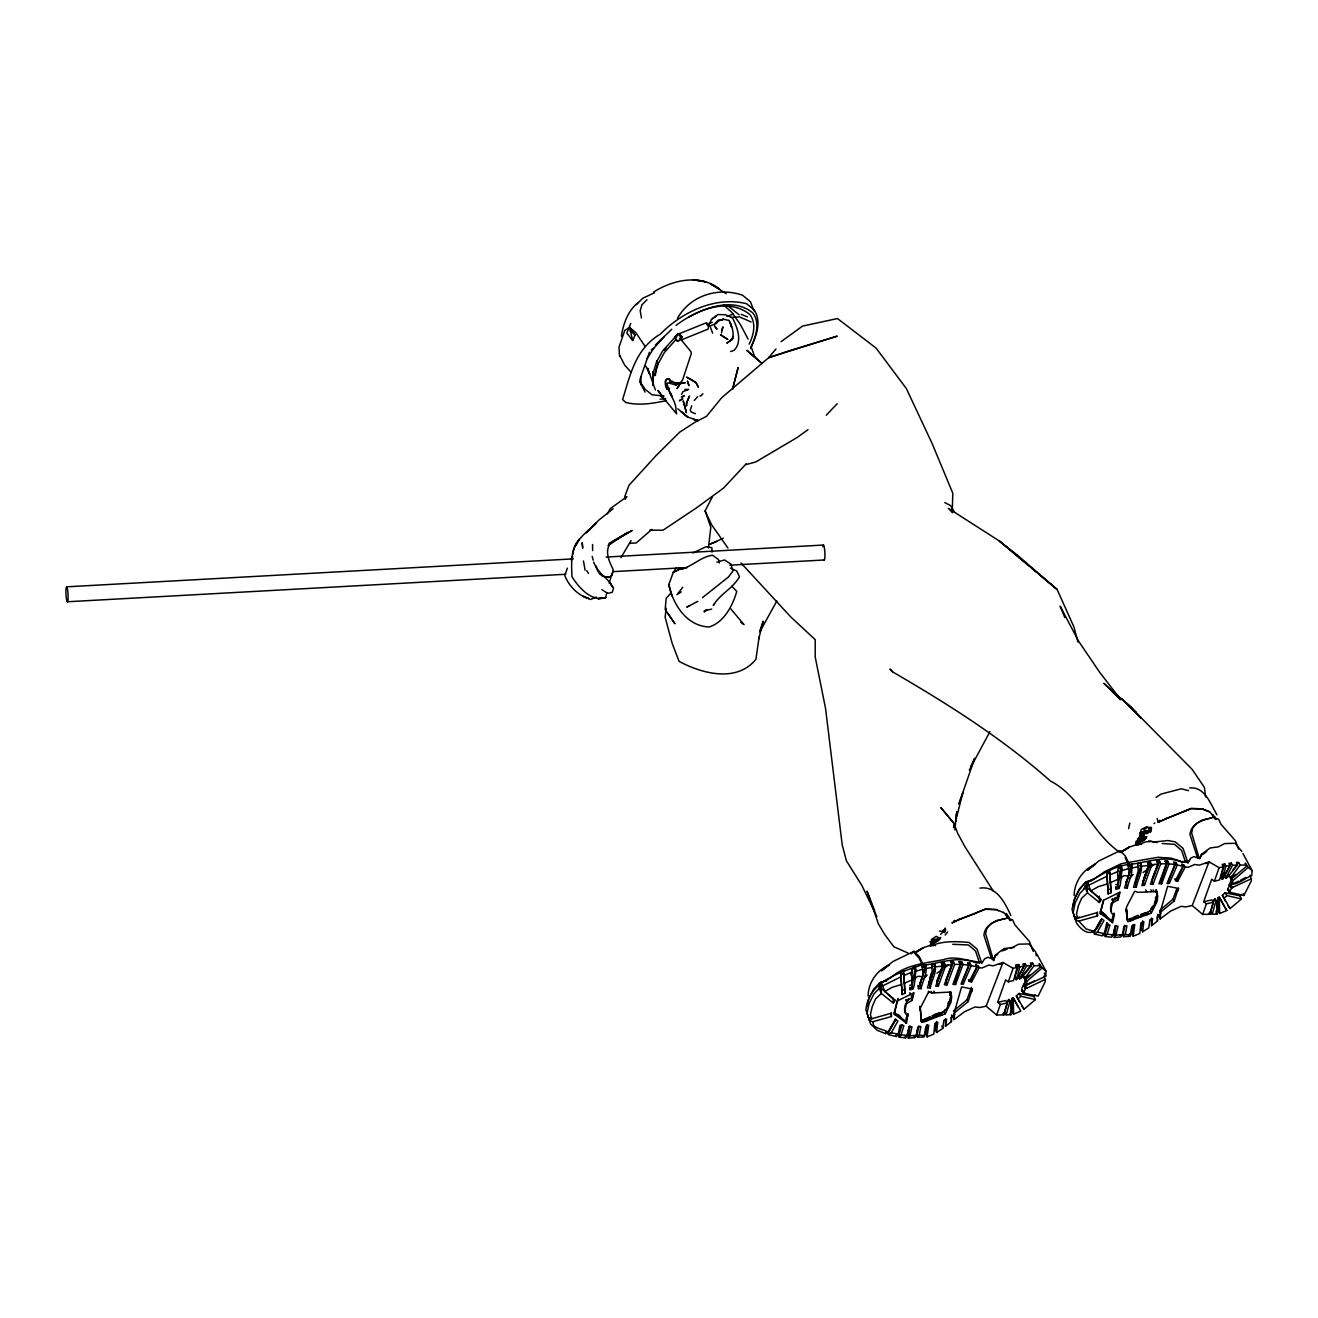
<?xml version="1.0" encoding="UTF-8"?>
<svg xmlns="http://www.w3.org/2000/svg" width="1318" height="1318" viewBox="0 0 1318 1318"><rect width="100%" height="100%" fill="white"/><g stroke="black" fill="none" stroke-linecap="round" stroke-linejoin="round"><path stroke-width="1.5" d="M1039.358 963.82L1042.126 968.022L1026.706 981.399L1026.623 985.007L1024.827 982.421L1025.074 978.895L1026.491 977.709M1009.077 999.374L1010.708 1003.723L1010.922 1014.728L1006.161 1014.827L1004.382 1012.652A41.797 20.215 20.7 0 0 1003.673 1012.685M1215.13 898.744L1216.596 901.364L1216.975 914.082L1212.214 914.198L1210.336 912.023A41.797 20.215 20.7 0 0 1209.743 912.056M1013.608 1014.135L1013.311 1001.12L1011.73 998.517L1013.18 997.775L1020.824 1011.104L1013.608 1014.135L1012.24 1012.504L1011.73 998.517M1219.661 913.506L1219.364 900.474L1217.783 897.887L1219.249 897.146L1226.877 910.474L1219.661 913.506L1218.293 911.858L1217.783 897.887M1025.239 963.722L1018.27 976.638L1019.539 978.846L1026.508 965.88L1025.239 963.722L1022.85 963.985L1024.053 966.094L1016.771 979.62L1019.704 966.852L1018.682 964.529L1016.112 965.056L1017.166 967.428L1013.542 980.526L1008.319 981.877L1005.65 979.851L997.644 1002.323L1005.832 1000.56L1007.166 1002.949L1003.954 1014.876L996.639 1015.041L986.177 1006.178L979.653 1007.529L975.106 1006.968L964.595 1011.713L954.084 1019.572L953.985 1013.476M950.377 996.21L950.294 992.009L951.744 996.556L951.003 1002.174L945.253 1013.756L924.692 1021.631L921.694 1022.356L920.771 1019.671M900.425 1018.583L894.23 1014.152L897.822 999.06L894.362 1012.422L906.059 1021.681L907.937 1014.053L906.438 1023.312L900.425 1018.583L900.458 1016.458L897.887 1014.481M908.333 1015.684C903.39 1014.399 904.247 1007.627 905.598 1003.871M904.692 1011.367L906.982 1001.153L910.689 998.369M907.459 1013.839L906.405 1019.226M1106.477 917.954L1106.51 915.812L1104.352 914.115L1104.599 916.372L1112.491 922.682L1114.385 915.054L1113.99 913.407L1112.112 921.035L1100.415 911.776L1103.38 900.326M1114.385 915.054C1109.443 913.769 1110.3 906.998 1111.651 903.242M1110.745 910.722L1113.035 900.524L1118.191 897.64M868.447 1017.298L870.588 1023.954L877.178 1030.264L885.581 1033.625L885.614 1032.093M1235.74 874.394L1231.127 878.266L1229.809 885.185L1231.572 888.002L1229.463 892.22L1243.895 895.482L1251.392 880.704L1250.156 875.168M995.469 954.957L993.541 960.492L995.469 954.957L1004.003 948.63L1012.389 947.477L1018.616 944.199L1029.012 943.935L1035.783 952.074L1036.212 955.781M952.288 510.396L952.815 493.261L932.073 443.375L906.323 388.513L876.124 348.15L837.507 318.544L802.514 326.106L781.047 341.692M950.047 995.436L950.08 993.673M1149.23 827.984L1149.724 829.351L1147.368 831.938M707.964 325.974L707.058 324.607M1138.34 839.978L1138.208 842.746L1143.299 832.729L1144.419 833.437L1139.345 843.372M655.375 375.152A93.957 40.479 -39.4 0 1 658.077 364.032L657.122 360.934L662.493 351.148L677.155 334.871C671.472 337.309 679.693 345.86 680.681 337.161L682.213 337.194L681.307 338.364M888.151 1034.646L896.388 1036.492L898.184 1034.218L899.996 1025.256M893.093 998.879L879.172 986.49L881.775 984.134L884.872 991.482L895.317 1000.197L893.34 1003.097L881.396 993.492L881.116 985.996M1074.5 916.653L1075.521 919.915L1078.734 921.101L1097.499 915.895L1097.103 912.649L1077.778 918.152L1076.46 914L1078.355 905.795L1081.6 898.299L1087.432 892.846L1087.169 885.366M1044.087 975.963L1045.339 981.35L1038.139 996.128C1029.935 993.624 1015.19 995.139 1025.256 982.24L1025.964 981.959M1025.256 982.24L1026.722 984.991L1045.701 976.259L1046.047 971.234L1036.904 954.183M1242.956 853.553L1252.1 870.588L1251.754 875.63C1246.498 876.948 1231.44 889.386 1232.033 881.314M759.102 636.989L755.939 659.313C736.597 682.905 702.23 673.696 679.083 661.405L672.147 643.25L665.112 617.186L666.216 608.208M894.23 1014.152L894.411 1011.845M1104.599 916.372L1100.283 913.522L1100.464 911.199L1103.957 913.852M914.84 978.681L915.895 971.185L915.087 966.061C907.723 969.34 915.17 983.228 909.931 989.653C918.168 990.263 910.26 972.733 922.172 976.935C924.511 973.359 920.574 966.012 923.292 964.463M1120.91 878.035L1121.947 870.555L1121.157 865.415C1113.661 868.661 1121.321 882.648 1115.984 889.007C1124.221 889.617 1116.313 872.104 1128.224 876.305C1130.564 872.714 1126.643 865.399 1129.345 863.834M1106.626 926.043L1106.906 922.6L1104.253 933.589L1102.441 935.862L1094.204 934.017M1156.298 891.973L1157.797 895.927L1157.056 901.545L1151.273 913.16L1127.747 921.71L1126.379 907.361L1134.716 891.215L1137.994 892.352L1156.858 891.627M1142.64 839.615L1143.991 838.874L1144.222 839.747M917.855 985.469L918.481 988.632L921.266 988.648C921.249 983.129 931.645 966.226 921.99 964.891C899.634 972.437 868.249 981.712 865.959 1010.016L869.633 1020.742M934.544 963.837C937.609 971.778 931.464 980.114 930.31 987.907L927.427 987.923L932.172 971.415L931.595 964.133L934.544 963.837L934.956 965.04M1128.224 876.305L1124.534 887.986L1127.318 888.019C1128.669 880.276 1134.04 872.252 1130.91 864.279C1148.159 862.137 1165.705 854.772 1182.543 862.45L1188.49 861.494L1190.681 858.183L1193.976 856.618L1199.627 858.578L1201.522 854.311L1210.056 848.001L1218.442 846.831L1224.686 843.569L1235.065 843.289L1241.836 851.444M1140.614 863.191C1143.662 871.149 1137.516 879.485 1136.363 887.278L1133.496 887.294L1138.225 870.786L1137.665 863.488L1140.614 863.191L1141.026 864.394M868.084 996.144C868.232 982.503 877.047 970.097 889.469 964.76L881.478 970.806L892.797 961.596L914.049 951.299L919.14 956.473L922.649 963.491M1074.154 895.499C1074.285 881.874 1083.099 869.468 1095.522 864.114L1087.531 870.16L1098.85 860.967L1120.102 850.654L1125.193 855.827L1129.592 864.608M954.594 1013.871L954.084 1019.572M1160.647 913.226L1160.137 918.943L1170.648 911.084L1181.159 906.339L1185.722 906.899L1192.23 905.548L1202.691 914.412L1210.006 914.247L1213.235 902.303L1211.885 899.914L1203.696 901.693L1211.703 879.205L1214.372 881.248L1219.595 879.88L1223.219 866.783L1222.181 864.427L1224.735 863.9L1225.756 866.223L1222.824 878.974L1230.106 865.448L1228.903 863.356L1231.292 863.092L1232.561 865.251L1225.608 878.2L1224.323 875.992L1231.292 863.092M954.842 829.961L956.753 811.591M935.928 1023.872L935.368 1029.127L936.587 1032.439L942.765 1028.468L943.836 1020.429L946.654 1019.176L945.484 1026.327L951.415 1021.631L951.662 1014.992M936.67 1021.45L934.841 1030.627M1142.739 920.821L1140.91 929.948M1157.731 914.362L1157.468 921.002L1151.537 925.697L1151.487 917.987M927.032 1024.531L925.977 1033.427L927.098 1036.854L933.77 1034.152L934.874 1023.476L937.79 1022.373L936.587 1032.439M1132.459 929.239L1133.15 936.208L1139.823 933.523L1140.927 922.847L1143.843 921.727L1142.64 931.793L1148.818 927.839L1149.889 919.783L1152.723 918.547L1151.537 925.697M879.468 984.019L879.6 982.866L888.645 979.34L887.887 978.862M1075.686 920.112L1072.012 909.387L1074.236 899.601L1078.964 890.293L1085.653 882.22L1094.698 878.711L1104.303 871.857L1121.239 863.702L1158.044 857.277L1171.059 858.133L1181.571 861.593L1188.49 861.494L1187.946 862.895L1183.086 848.413L1175.145 841.84L1167.913 840.571L1152.986 842.087M665.639 381.067L665.771 384.708A9.21 3.592 62.2 0 0 667.452 389.041L668.473 389.008L671.801 395.828M945.484 1026.327L945.434 1018.616M631.058 372.203L624.765 365.218L619.658 355.349M927.262 1025.289L926.208 1034.218L925.203 1034.333M1133.315 924.643L1132.261 933.589L1129.328 934.034M956.506 813.503L955.566 821.378L962.947 792.382L958.96 803.832M950.163 997.841L949.701 1000.049M1156.215 897.212L1155.227 901.183M945.072 967.379L944.281 962.502L941.283 962.931L942.485 966.16L935.747 986.193L938.35 986.029L945.072 967.379L948.235 965.105L951.81 964.743L950.393 961.349L953.244 961.168L954.627 964.463L946.967 984.908L944.347 984.81L951.81 964.743M1151.125 866.75L1150.334 861.857L1147.335 862.285L1148.538 865.514L1141.8 885.548L1144.403 885.399L1151.125 866.75L1154.288 864.476L1157.863 864.114L1156.446 860.703L1159.296 860.539L1160.68 863.834L1153.019 884.263L1150.4 884.18L1157.863 864.114M572.177 559.507L572.589 556.114M1135.572 844.739L1136.017 841.329L1140.713 838.577L1145.276 838.907M916.57 1034.136L917.509 1037.315L924.066 1036.953L925.862 1026.425L928.729 1025.107L927.098 1036.854M1122.623 933.49L1123.562 936.67L1130.119 936.324L1131.915 925.78L1134.782 924.478L1133.15 936.208M953.557 827.589L954.084 823.552L940.953 807.703L954.084 823.552L957.461 832.894L964.71 846.354L993.508 891.363M658.16 363.768L664.354 352.614L676.085 339.336M930.475 946.06L930.903 942.98L935.319 940.311L937.131 940.887M1136.528 845.415L1136.956 842.35L1141.75 839.714M937.922 940.508L939.108 938.004M1145.21 838.429L1145.622 837.853M1139.016 838.495L1141.174 829.516L1146.726 826.748L1151.487 828.281L1150.515 831.955L1149.543 831.51M1149.675 828.066L1149.873 829.895L1151.52 828.132L1150.663 828.824C1149.823 833.816 1146.347 829.912 1151.339 829.17L1150.581 827.226L1148.489 828.264M1145.128 838.512L1145.161 837.358M1139.971 838.973L1140.828 833.701L1146.726 831.411M943.342 931.908L945.187 928.086L945.286 929.8C939.619 934.824 945.006 926.867 943.54 931.101M1145.869 831.856L1145.952 833.586L1147.583 833.503L1151.339 829.17L1150.367 829.895M912.402 969.092L911.315 975.155L912.402 969.092L915.45 967.956L915.087 966.061M572.803 554.417C574.269 540.396 587.037 531.895 596.379 523.015L586.263 532.9L599.015 519.935L613.117 508.781M913.308 975.551L911.891 983.162L912.814 989.291M909.997 1025.931L908.234 1038.123L914.626 1037.628L916.323 1035.355L917.905 1026.936L920.887 1026.458L919.239 1035.009L917.509 1037.315M1118.307 880.622L1120.432 869.221M1118.867 888.661L1118.241 884.427L1121.503 867.31L1118.455 868.463M1116.049 925.302L1114.287 937.477L1120.679 936.999L1122.376 934.709L1123.957 926.29L1126.939 925.813L1125.292 934.38L1123.562 936.67M916.554 1034.086L917.312 1030.149M918.893 1025.832L917.015 1035.619L915.911 1035.734M1124.946 925.203L1123.068 934.973L1120.152 935.17M621.355 336.255C623.315 323.816 627.813 310.966 637.863 302.778M986.177 1006.178L1002.982 962.453L1013.081 968.318L1017.166 967.428M1192.23 905.548L1209.034 861.824L1219.134 867.689L1223.219 866.783M898.645 1033.872L899.173 1037.118L905.515 1037.876L907.179 1035.52L909.107 1026.771L911.974 1026.771L909.964 1035.767L908.234 1038.123M1104.781 933.836L1105.225 936.488L1111.568 937.23L1113.249 934.89L1115.16 926.142L1118.026 926.142L1116.016 935.137L1114.287 937.477M1155.474 898.629L1155.853 896.915M1128.587 828.676L1129.839 823.058M624.65 496.837L629.015 485.271L656.117 455.55L679.643 432.205L696.019 421.595L706.497 416.389L721.687 397.723L768.707 357.639L775.956 348.99M606.725 592.919L605.67 597.565C591.667 602.474 578.52 587.235 571.946 576.658C571.567 564.12 570.15 549.079 579.426 539.21L575.801 545.668M907.41 1034.35L909.206 1026.376M1113.463 933.721L1115.259 925.747M938.021 938.795L938.054 938.037M912.122 998.813L913.539 993.064M971.663 991.844L972.404 988.78L968.203 1001.565L954.067 1013.18L961.563 986.918L972.585 989.126M1015.651 967L1016.112 965.056M1118.652 896.256L1119.592 892.418M1177.715 891.215L1178.457 888.134L1174.256 900.935L1160.12 912.55L1159.543 910.392M721.49 332.96L722.989 326.897L721.556 330.406M906.273 1018.682L907.212 1014.86M1112.804 916.142L1111.947 922.369M758.674 639.148L763.171 621.173L759.596 631.619M935.022 941.53L935.236 942.222A5.47 1.285 -40.3 0 0 938.268 940.739L940.755 937.46A5.47 1.302 -40.3 0 0 938.927 938.169M931.332 939.586L936.192 936.34L940.426 938.663L937.592 938.663M1100.283 913.522L1103.743 900.161L1120.036 892.105L1118.158 899.782L1113.002 902.649L1112.26 898.991M920.013 984.151L926.274 964.941C942.996 962.025 960.13 955.797 976.49 963.079L982.437 962.124L984.628 958.829L987.907 957.247L993.574 959.207M939.553 938.498L938.465 938.943M1126.066 883.505L1132.327 864.311C1115.308 864.443 1100.299 876.025 1085.521 883.39M609.245 583.182L612.046 573.297M639.971 379.436L649.444 352.186M1231.309 881.61L1227.618 889.452L1229.678 892.286M654.964 375.564L654.98 375.366A94.435 40.677 -39.4 0 1 657.698 364.18L657.122 360.934M866.618 1007.067L869.254 997.627L873.603 989.291L879.6 982.866L886.487 980.707L879.6 982.866M1072.671 906.438L1075.307 896.998L1079.656 888.661L1085.653 882.22L1092.556 880.078M630.729 323.421L626.841 333.059L632.673 340.555L635.161 334.953L629.609 327.408L624.814 330.357L618.999 347.128L619.526 356.437M1006.161 1014.827L1009.736 1002.224L1009.077 999.522C1012.191 1002.405 1008.896 1003.393 1008.303 999.785L1004.382 1012.652M1160.12 912.55L1167.616 886.273L1178.638 888.48M1212.214 914.198L1215.789 901.594L1214.356 899.14L1216.596 901.364M1018.682 964.529L1014.909 977.643L1016.112 979.801L1015.568 977.462M1224.735 863.9L1220.962 877.014L1222.165 879.172L1220.962 877.014L1222.989 876.404L1221.621 876.816L1222.824 878.974M1143.975 839.863C1147.072 839.022 1139.114 840.983 1142.08 839.451M729.315 341.362L732.034 339.336L733.137 336.617L732.034 339.336L726.811 343.141L732.511 339.27C734.225 332.877 732.05 326.024 728.969 320.389M942.831 1028.122L941.744 1026.063M920.261 984.151L925.45 966.654L922.534 967.297L925.45 966.654M1126.33 883.521L1131.503 866.025L1128.587 866.667L1127.944 864.064L1128.587 866.667L1131.503 866.025M663.465 396.356L663.135 397.459L657.896 390.738M902.105 1024.547L898.86 1035.273L896.668 1034.96M949.174 1001.812L947.411 1006.112M1108.158 923.918L1104.912 934.627L1102.721 934.33M1210.435 912.023L1214.356 899.14L1216.481 901.397M899.173 1037.118L901.084 1034.811L903.884 1025.651L901.084 1025.042L899.766 1029.259M1105.225 936.488L1107.136 934.182L1109.937 925.022L1107.136 924.412M918.481 988.632L922.172 976.935M691.752 405.812L690.27 410.03L690.962 411.809L695.459 413.72M938.103 980.164L943.243 964.002L944.792 963.771L937.312 982.289L943.243 964.002L941.76 964.183M1144.156 879.534L1149.296 863.356L1150.845 863.142L1143.365 881.66L1149.296 863.356L1147.83 863.554M931.859 967.478L932.238 966.308L935.269 965.913L929.371 983.887L935.269 965.913M1137.912 866.832L1138.291 865.662L1141.339 865.267L1135.424 883.241L1141.339 865.267M929.816 978.22L931.595 972.816M1200.039 858.545L1201.522 854.311M708.425 547.991L710.814 527.381L705.114 510.939L712.445 496.672M1111.173 904.164L1111.667 902.715M960.937 963.507L954.693 982.009L955.583 984.513L952.93 984.365L960.229 964.381L958.911 961.481L961.563 961.662L962.964 964.479L955.583 984.513M971.382 987.363L967 999.802L953.491 1011.021M1167.633 861.033L1160.746 881.38L1161.636 883.884L1158.983 883.735L1166.282 863.751L1164.964 860.835L1167.633 861.033L1169.017 863.85L1161.636 883.884M1024.646 978.5L1034.037 965.699L1039.342 965.715L1040.66 966.802L1025.734 979.307L1022.504 975.88L1029.259 967.428M1230.699 877.854L1240.106 865.053L1245.395 865.086L1246.713 866.157L1231.786 878.661L1228.557 875.234M958.944 803.848L974.694 758.245L970.608 766.829M1022.949 990.362L1021.565 990.082L1023.443 992.866L1025.569 988.516L1026.986 988.072M1231.572 888.002L1229.809 885.185L1231.622 887.887L1251.54 878.661M996.639 1015.041L1000.362 1004.448L1007.166 1002.949M1008.319 981.877L1013.081 968.318M1202.691 914.412L1206.415 903.818L1213.235 902.303M1214.372 881.248L1219.134 867.689M1160.746 909.519L1173.053 899.173L1176.513 889.452M567.399 568.157L564.763 575.439C568.783 585.835 577.811 595.357 588.619 598.52L583.429 596.362L590.546 599.492L596.247 597.038M731.918 586.312L736.778 591.42C732.66 605.407 724.373 622.162 709.15 626.989C686.629 626.132 673.07 604.517 668.786 584.549L673.35 572.243L676.48 567.696M954.875 982.371L961.761 962.025L959.092 961.909M1160.927 881.742L1167.814 861.395L1165.145 861.28M948.103 1003.311L948.762 1001.548M1155.145 901.43L1154.387 903.473M933.671 943.424L932.847 941.991L931.381 944.495M953.244 961.168L945.649 981.169L946.967 984.908M945.945 981.894L953.54 961.909L950.657 962.091M1138.587 844.426L1140.037 841.922L1139.642 842.713L1138.9 841.362L1137.45 843.85M1152.393 878.711L1159.296 860.539M1151.998 881.264L1159.593 861.264L1156.71 861.445M931.579 945.335L932.847 941.991M1137.632 844.69L1138.9 841.362M1142.525 839.978L1141.306 839.879M709.397 324.327L711.407 319.351L716.317 316.04M941.283 969.9L936.801 981.02L938.35 986.029M1143.596 878.529L1148.093 867.425M970.048 963.178L962.42 981.877L963.326 983.953L960.97 984.118L968.796 965.155L967.577 962.634L970.048 963.178L971.267 965.616L976.869 966.918L969.241 981.399L971.564 982.009L979.29 967.461L975.748 964.694L976.869 966.918M1176.101 862.549L1168.473 881.248L1169.379 883.324L1167.023 883.488L1174.849 864.526L1173.63 862.005L1176.101 862.549L1177.32 864.987L1182.921 866.272L1175.294 880.754L1177.617 881.363L1185.343 866.832L1181.801 864.064L1182.921 866.272M1145.013 833.174L1138.439 843.504M750.7 347.655C755.576 337.062 760.601 323.734 753.023 313.14C734.587 297.604 707.173 306.534 688.441 317.358M750.568 348.611C755.988 336.733 762.018 322.119 754.209 309.895L746.631 303.75C715.361 295.792 681.834 312.185 660.318 334.162C635.573 348.627 630.383 374.378 622.59 399.585L625.589 402.352C638.999 405.977 653.053 403.357 666.397 400.656M963.326 983.953L971.267 965.616M1169.379 883.324L1177.32 864.987M749.168 344.146C753.616 335.019 756.516 323.437 749.909 314.59C727.767 296.599 696.003 310.29 676.019 325.398M944.611 928.811L945.616 929.8L944.413 932.6L944.808 928.712M1150.515 831.955L1151.24 827.44L1150.663 828.165M656.759 361.083L653.843 370.819L653.448 374.757L654.618 375.581M676.414 337.243L677.699 334.36L706.448 322.729L708.82 325.53L708.112 329.088L681.258 339.962M1140.152 839.484L1143.299 832.729M1142.113 838.347L1144.419 833.437M1153.58 905.219L1152.558 907.179M978.022 965.55L970.789 980.378L971.564 982.009M1177.617 881.363L1176.859 879.749L1184.075 864.905M570.875 559.656L572.374 556.624M932.534 945.055L933.984 942.568L932.386 944.133M969.307 770.091L989.917 731.655M933.375 943.787L933.984 942.568M1139.427 843.141L1140.037 841.922M681.488 394.461L682.955 391.71L688.556 389.42L684.899 389.518L686.579 389.798M1221.621 876.816L1224.027 872.401M759.942 631.651L776.879 600.909M889.139 1030.379L895.597 1018.798M895.63 1019.671C895.169 1021.664 882.665 1038.353 891.248 1032.801L897.937 1021.005L895.63 1019.671L888.299 1032.851L886.24 1032.274M1075.521 919.915L1076.641 923.325C1087.548 938.136 1096.774 933.506 1101.683 919.025L1103.99 920.376L1097.301 932.155L1094.451 934.067L1094.286 931.398L1100.728 919.816M1091.666 931.447L1094.352 932.205L1101.716 918.975M920.623 1014.712L921.694 1022.356L920.326 1007.99L928.663 991.844L931.941 992.981L950.706 992.059L951.431 994.151M1145.424 838.676L1145.952 837.737L1142.245 835.711L1137.401 838.956M607.252 513.905L610.25 508.666L626.89 496.639L625.193 499.291M631.091 540.627L620.926 557.662M1187.946 862.895L1189.759 859.979M1151.075 908.514L1152.08 906.899M1152.41 907.427L1151.24 909.288M1094.302 931.348L1086.147 928.959L1078.734 921.101M647.171 358.562L653.744 348.314L664.272 336.551M679.759 384.395L676.974 388.695L679.314 385.317M694.24 400.474L697.7 396.619M945.352 1009.67L944.265 1011.203M680.022 400.013L679.445 400.87L682.823 398.81L681.521 399.535M714.537 603.677L713.302 605.473C719.957 593.957 733.22 588.256 739.513 576.707L736.68 570.991L730.501 568.091M1159.708 820.323L1158.258 822.399L1165.82 818.643M937.856 938.037L937.378 938.037M682.79 587.185L676.974 594.682L681.175 591.897M678.391 340.472L677.155 340.983M664.354 350.308L666.414 347.524M1087.449 892.863L1099.393 902.451L1101.387 899.568L1090.925 890.853L1087.844 883.505L1085.225 885.861L1099.146 898.25M665.606 380.342L666.743 379.271A9.226 4.662 66.8 0 1 669.429 379.502L670.269 381.594L678.062 383.324A13.608 7.842 70.2 0 0 680.236 382.549L680.879 382.055A13.526 8.238 72.1 0 0 682.51 379.881A13.608 8.732 74.1 0 0 683.647 376.783L690.929 354.707A2.801 2.241 89.8 0 0 690.583 351.231L680.022 338.364M1141.668 840.126L1141.289 841.592A5.47 1.285 -40.3 0 0 1144.321 840.11L1146.808 836.831A5.47 1.302 -40.3 0 0 1144.98 837.54M945.22 1013.789L943.952 1011.631L931.974 1015.931L933.16 1018.007M1150.317 910.557L1151.273 913.16M682.213 337.194L679.347 333.701L677.798 333.652L674.8 337.869L677.386 340.934M1034.037 965.699L1032.604 963.178L1030.462 962.898L1031.434 965.682L1021.252 978.22L1019.539 978.846M1240.106 865.053L1238.656 862.532L1236.515 862.269L1237.487 865.053L1227.305 877.59L1225.608 878.2M1030.363 966.012L1032.604 963.178M1238.656 862.532L1233.055 869.6M945.154 935.039L947.658 931.908M906.207 999.769L906.932 1003.311L912.105 1000.411L913.984 992.751L897.673 1000.79M712.445 318.659L718.013 314.541L725.51 314.755L732.396 317.902C737.421 327.21 742.742 341.955 733.978 350.374L730.633 351.511M938.119 940.261L937.329 939.783L939.273 939.47L934.66 939.207L929.964 941.958M677.468 318.363C690.352 295.314 718.112 286.896 742.561 295.199L750.469 301.806L753.962 310.817M924.033 978.483L926.999 975.056L925.17 976.259M1130.086 877.837L1133.052 874.411L1131.223 875.63M671.142 592.754L666.15 598.421L665.162 609.559L674.931 623.744L667.452 612.87M746.268 463.738L723.549 488.072L696.497 507.858L663.036 530.198L649.889 530.165M1025.173 976.951L1023.971 978.269M1231.226 876.305L1230.024 877.64M1035.256 994.991L1033.51 996.359L1019.028 993.426L1016.31 995.98L1019.605 1002.092M1241.309 894.345L1239.563 895.713L1225.081 892.78L1222.363 895.35L1225.658 901.463M1083.627 888.744L1086.18 885.943M715.394 323.371L718.195 320.373L715.394 323.371L718.639 320.669L723.681 319.236L729.365 320.571M826.271 415.203L837.194 403.736M882.417 984.793L881.775 984.134L879.04 986.82L879.238 988.418L873.785 994.101L869.089 1003.509L867.079 1013.328L868.48 1017.562L871.725 1018.781L891.05 1013.295L891.446 1016.524L872.681 1021.747L869.468 1020.544M1088.553 884.131L1087.844 883.505L1085.093 886.174L1085.291 887.772L1079.837 893.456L1075.159 902.863L1073.132 912.699L1074.532 916.933L1077.778 918.152M655.326 345.135L671.768 329.236M1021.812 1006.293L1024.086 1009.193L1035.404 999.604L1020.857 996.243L1018.04 998.879M1227.882 905.664L1230.139 908.547L1241.457 898.958L1226.91 895.597L1224.092 898.233M647.023 299.73L641.932 304.804L640.202 310.834L641.471 317.984M636.38 304.623L642.64 298.362L654.519 292.695M715.905 323.322L718.639 320.669L723.681 319.236L718.244 320.636M1245.428 863.175L1248.195 867.376L1232.758 880.77L1232.627 884.263L1230.88 881.775L1232.775 884.345M705.015 611.074L704.125 611.931L707.404 609.74L704.24 610.811L711.704 609.097M702.478 597.647L728.393 577.037L733.006 570.941L730.864 564.071L724.587 559.952L716.844 562.111M881.38 993.475L875.547 998.929L872.302 1006.425L870.391 1014.629L871.725 1018.781M1127.088 880.622L1125.918 881.726L1127.318 888.019M911.133 953.919L914.049 951.299M954.71 1012.636L955.369 1011.367M1160.763 911.99L1161.422 910.738M651.767 529.474L636.232 542.967L629.526 543.296M1228.755 884.938L1231.819 882.286M682.724 396.932L684.306 395.598L681.258 396.982L682.526 396.586M1027.562 976.803L1029.688 975.023M944.182 930.722L945.616 929.8M1145.688 838.215L1145.243 837.062M944.594 929.47L945.451 928.762L943.902 930.047M907.838 999.538L909.239 998.451M1113.891 898.909L1114.88 898.102M932.979 945.896L934.116 945.006M994.859 956.522L997.792 954.281M1202.378 854.772L1206.777 851.395M944.314 930.524L945.286 929.8L940.558 934.429M885.581 1033.625C894.592 1030.66 872.45 1029.605 873.241 1023.493L872.681 1021.747M808 429.701L796.962 437.609L755.708 461.992L746.07 464.579M936.966 973.195L941.53 969.916M1143.019 872.549L1147.583 869.27M599.097 573.495L602.639 576.213L609.114 577.399L612.096 575.274L613.199 569.557C609.262 561.517 604.369 551.715 610.333 543.329L608.125 545.586L627.813 532.406L608.982 543.411M890.243 978.203C904.988 964.578 924.725 963.326 943.309 959.685C956.538 954.907 969.373 962.189 982.437 962.124M1139.79 838.989L1142.69 837.029M952.107 1016.046L954.743 1014.267M1158.16 915.4L1160.796 913.638M916.603 952.156L923.341 947.691L930.294 945.352M1120.975 852.631L1129.394 847.046L1136.347 844.723M1156.051 797.374L1161.207 794.029L1181.34 788.79L1188.556 790.668M937.543 938.498L938.432 939.059M689.413 605.539L686.793 607.17L697.749 601.337M651.257 349.83L653.744 348.314M1153.925 823.569L1154.881 822.976M918.086 950.838L923.341 947.691L914.165 952.716L919.025 958.054L921.628 963.458M1124.139 850.192L1129.394 847.046L1120.218 852.071M882.071 986.161L900.968 976.836L900.804 971.959L903.621 970.756L905.071 993.228L902.122 994.579L900.869 974.348L903.72 973.574M1088.124 885.531L1107.021 876.206L1106.856 871.313L1109.674 870.127L1111.14 892.583L1108.174 893.933L1106.922 873.719L1109.756 872.697L1110.728 888.859L1107.894 889.996M1045.487 979.29L1027.332 987.956M653.58 292.069C672.872 279.795 700.204 273.749 719.595 289.087L710.418 283.848L726.218 293.683M884.872 991.482L892.006 987.396L901.479 984.464L900.968 976.836M1090.925 890.853L1098.059 886.767L1107.532 883.834L1107.021 876.206M669.791 379.353A9.21 4.646 66.8 0 0 667.122 379.09L665.244 381.248L665.376 384.872A9.226 3.592 62.2 0 0 667.056 389.255L668.094 389.205L673.827 400.804A13.608 4.185 59.5 0 1 675.014 404.082L675.31 405.054A13.526 3.592 58.2 0 1 675.821 407.476A13.608 3.031 56.9 0 1 675.821 409.041L676.628 413.901L664.025 398.613M1140.169 844.36L1141.174 843.8M953.655 920.969L954.561 920.458M616.017 539.902L632.129 530.462L614.32 540.528M1240.485 880.325L1245.856 877.409M667.056 389.255L669.198 388.118M1143.826 829.467L1147.121 827.704M952.057 922.748L960.888 918.844M952.206 923.028L959.652 919.041M931.068 945.813C942.716 940.805 956.637 941.299 969.092 942.469L977.033 949.042L981.894 963.54M1137.121 845.168L1145.655 841.889L1151.454 841.411M1185.343 866.832L1187.913 867.425L1194.751 864.476L1199.298 865.168L1209.034 861.824M979.29 967.461L981.861 968.055L988.698 965.105L993.245 965.797L1002.982 962.453M1143.612 839.978L1142.97 839.681M1140.515 928.926L1141.421 928.498L1142.64 931.793M1238.805 881.099L1229.991 885.103L1231.77 887.821M1034.432 980.971L1023.756 985.815L1025.519 988.632M1191.06 808.445L1158.143 822.168L1157.138 818.445M1115.292 897.822L1118.191 897.113L1118.158 899.782L1117.367 895.037M1130.152 918.695L1131.519 918.086L1132.821 920.145M924.099 1019.341L930.343 1016.623M1219.364 900.474L1220.896 899.815M1013.311 1001.12L1014.844 1000.461M1110.217 882.747L1117.928 879.353M904.148 983.376L911.875 979.982M1182.427 812.234L1188.572 809.549M960.871 918.794L985.535 909.074M976.374 912.88L985.123 909.305L996.606 909.733M1109.838 874.971L1118.636 871.116M903.786 975.6L912.583 971.761M669.429 379.502L669.89 381.759L671.966 380.853M1109.871 872.895L1107.054 874.098M1139.839 832.877L1145.49 830.439L1150.12 830.851M1133.15 917.394L1138.027 915.285L1139.23 917.377M1156.15 890.062C1160.466 909.469 1142.871 917.625 1127.005 919.585M951.266 993.442L950.558 991.861C953.425 1010.593 936.785 1017.512 921.249 1020.725M702.28 394.131L702.972 393.835M1166.941 818.198L1191.175 808.675L1202.659 809.087L1209.595 811.921M901.001 974.727L903.818 973.541L904.675 989.505L901.841 990.625M706.794 324.492L712.264 322.267M726.893 316.369L733.286 314.096M709.282 326.287L716.58 323.338M669.198 389.864L667.616 386.042A3.279 1.4 63.7 0 1 667.237 383.653A3.279 1.532 65.2 0 1 668.374 382.945L676.085 385.021L678.127 384.197L677.814 382.451M692.922 553.016L705.871 546.805L711.885 547.662L712.017 552.176M958.532 919.766L976.49 913.11M669.89 381.759L676.134 383.11M716.761 541.566L709.644 544.285L723.368 538.189M1075.159 918.662L1079.393 917.114M869.106 1019.308L871.923 1018.27M731.21 317.424L739.464 316.88L751.128 321.987M1002.174 950.904L1007.018 949.257M1147.138 914.725L1146.199 912.616L1140.647 914.428L1141.701 916.537M934.33 1014.547L938.894 1013.031M1019.753 976.16L1016.952 977.033M1085.653 882.22L1092.688 880.078M1217.535 910.804L1215.888 911.282M1011.483 1011.45L1010.362 1011.763M1211.522 817.984C1202.51 819.829 1190.846 823.75 1189.973 834.541L1197.634 858.117M1005.453 918.63C996.457 920.458 984.793 924.379 983.92 935.187L991.564 958.746M924.445 1019.819L920.952 1020.214M1225.756 866.223L1230.106 865.448M1019.704 966.852L1024.053 966.094M1010.247 948.169L1014.119 947.345M686.727 567.91L680.072 569.294C691.95 567.185 700.533 556.641 712.643 555.257L718.458 559.573L719.364 562.984M1129.048 868.529L1121.947 870.555L1121.157 865.415M1131.948 867.952L1138.637 866.7M922.995 969.175L915.895 971.185L915.335 967.989L912.254 985.057L909.733 985.221M925.895 968.582L932.584 967.346M953.952 1017.018L951.069 1017.578L951.415 1021.631M701.851 395.005L701.077 395.532M935.105 940.525L936.225 940.426L935.319 940.492M1141.652 866.157L1148.538 865.514M935.599 966.802L942.485 966.16M1165.705 818.412L1167.056 818.429M1135.688 844.904L1141.602 844.031M1205.459 863.554L1208.771 863.059M929.635 945.533L933.572 944.957M999.406 964.183L1002.718 963.689M699.99 395.993L700.764 395.977M1122.376 934.709L1116.016 935.137M1125.292 934.38L1130.795 935.22M916.323 1035.355L909.964 1035.767M919.239 1035.009L924.742 1035.849M1118.241 884.427L1115.802 884.592M1160.68 863.834L1166.282 863.751M954.627 964.463L960.229 964.381M1141.306 839.912L1142.327 839.813M663.992 396.092L651.949 394.757L645.112 389.288L639.527 380.836M1232.561 865.251L1237.487 865.053M1026.508 965.88L1031.434 965.682M660.038 399.173L665.755 398.794M678.688 568.009L682.773 567.778L673.35 572.243L682.773 567.778L612.903 571.65M66.691 586.823L573.297 558.865M606.115 557.053L823.536 545.042M67.333 601.766A7.496 1.038 86.8 0 0 67.762 591.09A7.496 1.038 86.8 0 0 65.933 590.036A7.496 1.038 86.8 0 0 67.333 601.766L565.735 574.253M729.826 565.191L824.162 559.985M1162.212 843.487L1174.503 844.327L1181.62 850.423L1185.623 862.45M1151.372 864.624L1154.288 864.476M952.716 944.298L968.45 944.973L975.567 951.052L979.571 963.079M945.319 965.27L948.235 965.105M911.677 998.303L912.105 1000.411L911.298 995.667M1214.405 816.929L1209.463 811.641L1204.388 809.829M1008.468 917.806L1010.857 920.639L1009.72 920.096M1189.726 787.95C1205.031 786.401 1210.698 804.425 1216.942 814.804M1202.543 808.857L1191.571 808.379M1169.017 863.85L1174.849 864.526M986.474 909.074L996.49 909.502L998.484 910.738M962.964 964.479L968.796 965.155M1111.848 935.253L1113.776 935.335M905.795 1035.899L907.723 1035.981M985.518 909.008L986.507 909.123M1113.249 934.89L1107.136 934.182M907.179 1035.52L901.084 1034.811M939.437 931.085L944.215 931.678M979.982 888.118C996.787 885.68 1004.827 902.929 1010.89 915.45M1148.769 840.966L1157.336 842.515M604.632 576.592L609.114 577.399M1214.998 816.863L1215.773 819.466L1212.23 814.557L1213.779 816.221M1008.945 917.509L1003.393 912.287M1229.48 892.187L1227.618 889.452L1229.002 889.716M1097.301 932.155L1104.253 933.589M891.248 1032.801L898.184 1034.218M698.013 420.656L687.716 417.032L677.814 408.794M697.288 420.343L693.746 419.437L698.145 420.623M741.161 314.359L747.405 316.798M1022.504 975.88L1023.542 976.16M1093.05 931.892L1094.335 932.254M886.998 1032.521L888.283 1032.884M1174.503 879.04L1176.859 879.749M998.336 910.458L1003.542 912.567M1130.498 919.19L1129.74 918.877L1130.745 920.985M908.102 953.079L893.851 946.736L884.559 934.264L878.447 923.934L867.03 891.116L874.806 911.018M944.792 502.57L950.575 505.585L954.578 512.29M1202.51 808.807L1204.421 809.878M1009.077 917.789L1006.375 913.473M724.571 337.523L727.849 339.369L720.485 334.706L723.78 337.013M601.898 589.69L607.779 593.364L612.26 592.309L613.529 588.174L609.756 582.622L612.623 587.087C608.801 578.618 599.146 574.533 595.818 565.669M1213.647 816.6L1214.521 817.16M1229.991 885.103L1233.22 887.376L1229.991 885.103L1231.836 887.805M1023.938 985.749L1027.167 988.006L1023.938 985.749L1025.75 988.451M1100.711 911.117L1103.1 912.748M1119.69 852.219C1092.095 833.437 1080.661 796.385 1050.314 780.948C1002.421 738.459 947.856 703.944 892.599 671.883L889.996 669.083L892.615 671.867M740.765 622.244L743.995 624.65L730.749 608.817M1203.696 901.693L1206.415 903.818M997.644 1002.323L1000.362 1004.448M727.948 305.858L739.167 314.854M760.535 362.219L746.894 350.374L754.885 357.458L751.276 347.046M1248.195 867.376L1252.1 870.588M1042.126 968.022L1046.047 971.234M1028.897 565.801L999.159 540.858L948.317 508.303L952.453 512.735M1032.027 568.437L1036.739 572.374M1039.869 574.994L1057.085 589.443L1073.923 626.923L1077.976 642.113M1025.799 979.356L1024.185 976.852M645.112 346.337L635.984 332.877L629.609 327.408L630.317 330.867L635.161 334.953M1120.63 698.87L1114.715 693.663L1131.289 707.123L1141.091 718.31L1121.354 698.342L1136.198 712.709L1127.022 703.499M723.516 304.952L731.852 312.415L740.37 324.475L748.113 339.138M753.319 355.662L761.936 363.521M1120.514 698.524L1103.858 683.268L1120.448 699.677M1136.198 712.709L1134.864 711.407L1192.164 769.399L1204.438 787.423L1205.575 796.929M661.01 395.68L665.293 400.59L663.465 398.679M905.927 1021.12L905.894 1022.999M1007.726 916.867L1006.145 915.137L1007.479 916.999M741.045 563.017L790.751 616.906L815.232 639.691L815.199 657.023L825.546 708.376L842.186 844.772L846.387 860.769L861.956 885.614L876.882 916.554M1209.018 913.11L1210.006 914.247M1002.965 1013.756L1003.954 1014.876M661.208 395.202L662.262 396.273L658.226 390.408M677.798 333.652L680.681 337.161M661.372 395.384L663.662 398.168M661.059 395.746L663.185 398.333M1215.921 912.814L1216.975 914.082M1009.868 1013.443L1010.922 1014.728M679.347 333.701L682.147 337.243M1120.613 699.463L1099.706 672.328L1078.75 641.438L1060.15 606.181L1064.829 617.549M1212.346 814.788L1215.773 819.466M1008.583 918.547L1006.293 915.417L1007.595 917.229M714.999 326.567L717.008 329.319L714.405 325.595M1111.634 919.651L1112.491 922.682L1111.98 919.585M727.964 548.123L711.588 524.712L705.114 510.939M1224.867 907.575L1226.877 910.474M1111.469 911.166L1110.728 908.629M905.169 1011.45L905.96 1012.801M1173.053 899.173L1174.256 900.935M967 999.802L968.203 1001.565M586.708 570.71L588.487 573.363M1025.569 988.516L1023.756 985.815L1024.827 982.421L1026.557 985.04M1021.565 990.082L1023.411 992.866M1227.651 889.452L1229.496 892.237M1225.081 892.78L1226.91 895.597M1019.028 993.426L1020.857 996.243M1231.177 878.414L1232.758 880.77M1026.755 981.564L1025.074 978.895M1222.363 895.35L1230.139 908.547M1016.31 995.98L1024.086 1009.193M925.467 1018.732L926.752 1020.775M934.544 944.067L935.582 945.714M933.819 991.136L934.775 992.685M1245.131 863.438L1246.713 866.157M1039.078 964.068L1040.66 966.802M1145.704 889.914L1146.594 891.479M1219.249 897.146L1224.241 906.405M1013.18 997.775L1018.188 1007.051M640.037 382.154L644.996 392.089M1147.352 912.204L1148.472 914.33M941.299 1012.85L942.419 1014.975M1244.192 895.499L1243.236 893.604M598.339 572.061L593.594 562.078M655.408 389.996L647.649 368.266L649.642 374.081L645.705 365.992M1150.944 889.815L1151.718 891.396M934.594 1015.074L935.648 1017.166M1241.457 898.958L1239.876 895.729M1035.404 999.604L1033.823 996.359M1157.468 921.002L1157.122 916.949L1160.005 916.372L1160.137 918.943M1125.094 857.408L1128.554 864.624M1153.085 889.782L1153.827 891.363M1145.194 912.913L1146.182 915.021M931.183 991.4L931.941 992.981M939.141 1013.542L940.129 1015.651M923.687 1019.506L924.692 1021.631M670.45 393.505L671.834 396.471M1157.484 893.505L1156.051 889.848M968.45 979.669L969.241 981.399M1156.38 890.704L1157.319 892.813M940.146 1013.262L941.085 1015.354M1085.291 887.772L1086.79 891.33M879.238 988.418L880.737 991.976M1044.383 973.03L1045.701 976.259M1238.623 849.089L1235.477 840.835L1221.012 824.31L1218.705 819.252L1213.367 817.489L1202.56 819.928L1196.876 823.19L1192.79 827.869L1191.637 833.009L1199.083 857.952M1033.197 951.382L1029.424 941.464L1014.959 924.956L1012.652 919.898L1007.298 918.119L996.49 920.557L990.823 923.819L986.737 928.498L985.584 933.655L993.541 960.492M710.517 327.358L712.577 333.124M1151.701 880.523L1153.019 884.263M730.469 323.767L731.572 326.963L730.09 322.251M1126.313 911.529L1127.055 913.671M920.442 1012.702L921.002 1014.3M1126.149 910.03L1126.874 912.171M920.079 1010.659L919.766 1006.392L920.326 1007.99M1126.692 910.606L1126.132 909.008L1127.187 920.112M928.366 991.185L928.91 992.784M919.898 1009.11L920.623 1011.235M1074.104 915.516L1074.532 916.933M868.051 1016.162L868.48 1017.562M1142.854 880.391L1144.403 885.399M914.099 1035.8L914.626 1037.628M668.786 584.549L671.982 595.901M1135.111 882.698L1136.363 887.278M928.646 981.811L930.31 987.907M684.915 407.064L683.218 400.87L686.431 412.732L684.75 406.488M630.317 330.867L632.673 340.555M592.227 556.377L593.133 560.166M905.795 1020.577L906.438 1023.312L905.927 1020.214M939.19 937.691L939.437 938.811M919.865 982.355L921.266 988.648M905.071 1035.866L905.515 1037.876M1112.26 899.123L1112.985 902.682M906.207 999.621L906.949 1003.295M583.462 560.957L585.11 570.233M675.772 383.241L676.085 385.021M1115.687 886.717L1115.984 889.007M909.634 987.347L909.931 989.653M896.191 1034.91L896.388 1036.492M582.688 547.234L582.161 542.752L582.704 548.486M1107.532 883.834L1108.174 893.933M901.479 984.464L902.122 994.579M1113.858 913.358L1114.04 914.989M909.914 992.619L910.095 994.316M907.805 1013.987L907.987 1015.618M898.365 1015.321L898.546 1017.018M1110.679 887.722L1111.14 892.583M904.626 988.352L905.071 993.228M1100.761 911.71L1100.942 914.066M898.118 998.846L898.25 1000.609M894.708 1012.339L894.889 1014.712M1097.4 912.023L1097.499 915.895M891.347 1012.669L891.446 1016.524M640.877 376.651L641.075 384.807M1099.311 896.108L1099.393 902.451M893.275 998.336L893.34 1003.097M592.54 544.515L592.639 550.611M822.877 546.805A7.496 1.038 86.8 0 1 824.788 551.171A7.496 1.038 86.8 0 1 823.882 559.573M652.756 371.94L653.085 385.383L652.756 371.94M686.744 402.402L686.645 405.911L686.217 404.033L689.479 396.026L686.744 402.402M738.08 367.656L732.627 388.975L738.08 367.656M1144.321 836.831L1143.447 837.441L1144.321 836.831M789.647 350.637L768.707 357.639L837.194 336.156L789.647 350.637M684.981 382.846L679.66 383.637L684.981 382.846M605.67 597.565L598.059 598.701L605.67 597.565M926.274 964.941L924.857 964.908L926.274 964.941M701.703 280.866L692.955 279.778L705.558 281.854L701.703 280.866M691.604 379.848L686.546 377.146L695.97 382.582L698.359 387.13L695.97 382.582L691.604 379.848M687.716 417.032L681.225 411.677L687.601 416.966M1017.068 554.862L999.159 540.858L1057.085 589.443L1017.068 554.862M688.935 385.548L687.485 381.199L688.935 385.548M922.534 967.181L921.892 964.694L922.501 967.181"/></g></svg>
